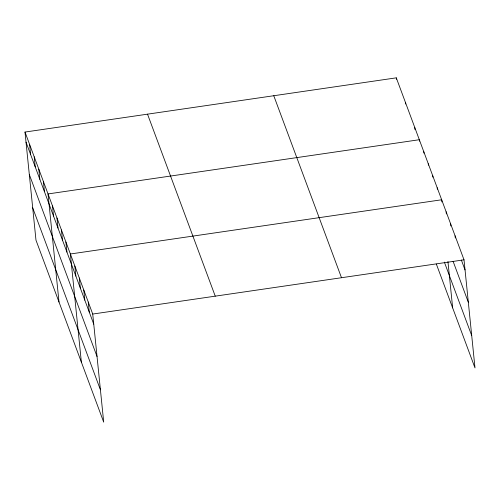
<?xml version="1.0" encoding="UTF-8"?>
<svg xmlns="http://www.w3.org/2000/svg" width="500" height="500" viewBox="0 0 500 500"><rect width="100%" height="100%" fill="white"/><g stroke="black" fill="none" stroke-linecap="round" stroke-linejoin="round"><path stroke-width="0.75" d="M25 132.056L92.725 314.05L103.706 422.163L35.981 240.169L25 132.056L396.294 77.838L464.019 259.831L475 367.944L436.35 264.075M92.725 314.05L464.019 259.831M461.362 260.044L465.044 269.938M453.081 261.3L468.331 302.281M444.369 262.119L471.712 335.6M273.769 95.731L341.494 277.725M147.525 114.169L215.25 296.163M26.025 142.169L93.75 324.156M29.312 174.506L97.037 356.5M32.694 207.825L100.425 389.819M455.081 235.806L455.3 237.975M450.606 223.794L450.831 225.963M446.138 211.788L446.356 213.95M441.887 201.938L441.669 199.775L70.375 253.994L81.356 362.106M447.95 261.594L452.65 307.881M437.2 187.763L437.344 189.206M432.731 175.75L432.875 177.194M428.256 163.738L428.406 165.181M423.787 151.725L423.938 153.169M419.469 141.163L419.319 139.719L48.025 193.938L59.006 302.044M414.712 127.338L414.931 129.506M405.5 102.587L405.65 104.031M396.294 77.838L396.438 79.281M88.256 302.044L89.281 312.15M83.787 290.031L84.812 300.138M79.319 278.019L80.344 288.125M74.844 266.006L75.875 276.112M65.906 241.981L66.931 252.087M61.438 229.969L62.462 240.081M56.969 217.963L57.994 228.069M52.5 205.95L53.525 216.056M43.419 181.562L44.45 191.669M38.819 169.188L39.844 179.294M34.212 156.812L35.238 166.919M29.606 144.438L30.631 154.544"/></g></svg>
